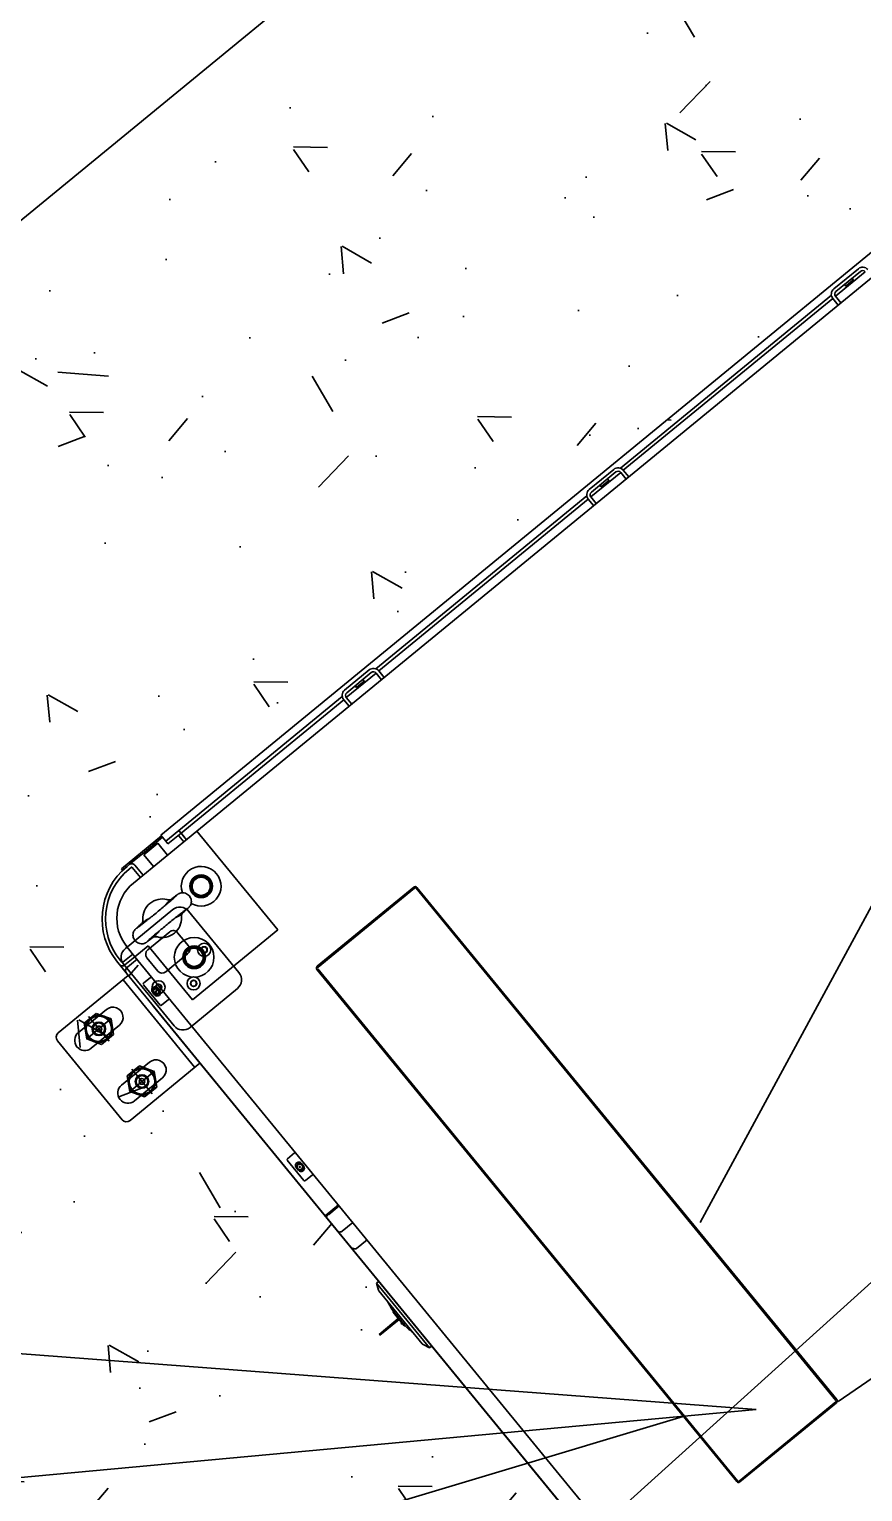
# Model space of a CAD drawing. Header units: metres. Extents: x 214070 to 217049, y 6350584 to 6351315.
# Drawn here: x 214372.164 to 214372.899, y 6351032.813 to 6351034.102 of the extents above; entities that cross this region are included whole.
import ezdxf
from ezdxf.lldxf.tags import DXFTag

# ---------------------------------------------------------------- set-up
doc = ezdxf.new("R2010")
doc.units = ezdxf.units.M
for name, color, linetype in [('230V AC', 5, '230V CABLE'), ('550VAC', 1, '550V CABLE'), ('CAT 6 Cable', 3, 'CAT 6 CABLE')]:
    doc.layers.add(name, color=color, linetype=linetype)
doc.layers.add('GG31-E-PLN-001_DC Cable Route Layout Plan_RevA$0$OTHER', color=7, linetype='Continuous', lineweight=30)
doc.styles.add('ISOCP', font='isocp.shx')
tags = doc.linetypes.add('230V CABLE', pattern='A,1,-0.5,["230V",ISOCP,S=0.3,R=0,X=-0.35,Y=-0.15],-0.7', length=2.2).pattern_tags.tags
tags[6] = DXFTag(74, 10)
tags = doc.linetypes.add('550V CABLE', pattern='A,1,-0.5,["550V",ISOCP,S=0.3,R=0,X=-0.35,Y=-0.15],-0.7', length=2.2).pattern_tags.tags
tags[6] = DXFTag(74, 10)
tags = doc.linetypes.add('CAT 6 CABLE', pattern='A,1,-0.5,["CAT6",ISOCP,S=0.3,R=0,X=-0.35,Y=-0.15],-0.9', length=2.4).pattern_tags.tags
tags[6] = DXFTag(74, 10)

# ---------------------------------------------------------------- blocks, each defined once
blk = doc.blocks.new('GG31-E-PLN-001_DC Cable Route Layout Plan_RevA$0$SCC')
at = {"layer": 'GG31-E-PLN-001_DC Cable Route Layout Plan_RevA$0$OTHER'}
h = blk.add_hatch(dxfattribs=at)
h.set_pattern_fill('AR-CONC', scale=0.04, angle=-50.64965685767609)
h.set_pattern_definition([(359.3503431423239, (-93.68585742210435, 2.138606351598763), (0.1625044853675563, -0.2377736155121508), [0.03000000000000001, -0.3300000000000001]), (304.3503431423239, (-93.68585742210435, 2.138606351598763), (0.1974723732192054, 0.2336917884477435), [0.024, -0.264]), (49.80178760232391, (-93.67231538160321, 2.118791884155217), (0.3599768556166048, -0.004081828330440906), [0.02549607679999997, -0.2804568447999996]), (355.5345431423239, (-93.62399475095023, 2.189331196887824), (0.2194809325307915, -0.3720916966134502), [0.045, -0.4950000000000001]), (45.98597863232392, (-93.60570469170794, 2.15832355719274), (0.538360805782199, -0.0420433463009515), [0.0382441368, -0.4206855039999999]), (300.5345071323239, (-93.62399475095023, 2.189331196887824), (0.5383608054690231, -0.04204334623731437), [0.036, -0.3960000004]), (330.3503431423239, (-93.6140979957526, 2.145718650306267), (0.02685468915996592, -0.286745227804084), [0.03, -0.33]), (275.3503431423239, (-93.6140979957526, 2.145718650306267), (0.2860092564451406, 0.1086549373035012), [0.024, -0.264]), (20.80178788232391, (-93.61186010551317, 2.121823214415531), (0.312863943263877, -0.1780902886389786), [0.025496076, -0.2804568447999999]), (346.8503431423239, (-93.68585742210435, 2.138606351598763), (0.1060525488437223, 0.08066874043735836), [0, -0.2608, 0, -0.268, 0, -0.265]), (316.8503431423239, (-93.68585742210435, 2.138606351598763), (0.1887176179168756, 0.01866144388251249), [0, -0.1528, 0, -0.2548, 0, -0.101]), (276.8503431423238, (-93.74241562454112, 2.207583229861778), (0.128413779248645, -0.1708388708552017), [0, -0.1, 0, -0.312, 0, -0.414]), (266.8503431423239, (-93.7677780471672, 2.238514565416334), (0.1788739489210354, -0.1549982222265625), [0, -0.13, 0, -0.2072, 0, -0.294])])
h.paths.add_polyline_path([(1.884480484089116, 1.092581029941526), (0.04570484407684372, 3.335102857185064), (-1.655518611220876, 1.940169612916919), (0.1832570287913962, -0.3023522143266186)])
h.paths.add_polyline_path([(-0.02390656751489395, 2.631430880070581), (1.180808506974634, 1.162192441533263), (0.2528684403831347, 0.4013197627878649), (-0.9518466341063929, 1.870558201325182)], flags=16)
h = blk.add_hatch(dxfattribs=at)
h.set_pattern_fill('DEFAULT__6', scale=0.3397486992814, angle=34.35034314232391, style=0, pattern_type=0)
h.set_pattern_definition([(34.35034314232391, (-7.607132693622781, 4.424413188362799), (-0.191703776231506, 0.2804974881206324), [])])
edge = h.paths.add_edge_path()
edge.add_line((-0.7474592508210423, 1.809899945226897), (-0.3771678805541345, 1.358302446220484))
edge.add_spline(control_points=[(-0.7474592508210423, 1.809899945226897), (-0.7482020990090597, 1.810805903104361), (-0.7480867629344896, 1.811971785091377), (-0.747180805646221, 1.812714632758643)], knot_values=[0, 0, 0, 0, 1, 1, 1, 1], weights=[1, 0.8047378541, 0.8047378541, 1], degree=3, periodic=0)
edge.add_line((-0.6621196326292731, 1.882461295178731), (-0.7471808056462208, 1.812714632758643))
edge.add_spline(control_points=[(-0.6621196326292731, 1.882461295178731), (-0.661213674657736, 1.883204143481521), (-0.6600477926504595, 1.883088807611747), (-0.6593049444624421, 1.882182849734283)], knot_values=[0, 0, 0, 0, 1, 1, 1, 1], weights=[1, 0.8047378541, 0.8047378541, 1], degree=3, periodic=0)
edge.add_line((-0.2890135741955344, 1.430585350727871), (-0.6593049444624421, 1.882182849734284))
edge.add_spline(control_points=[(-0.2890135741955344, 1.430585350727871), (-0.2882707260444235, 1.429679392895418), (-0.2883860620820862, 1.428513510863389), (-0.2892920200905316, 1.427770662605609)], knot_values=[0, 0, 0, 0, 1, 1, 1, 1], weights=[1, 0.8047378541, 0.8047378541, 1], degree=3, periodic=0)
edge.add_line((-0.3743531931074786, 1.358024000185521), (-0.2892920200905309, 1.427770662605609))
edge.add_spline(control_points=[(-0.3743531931074786, 1.358024000185521), (-0.3752591503588398, 1.357281152473246), (-0.3764250324030236, 1.357396488388032), (-0.3771678805541345, 1.358302446220485)], knot_values=[0, 0, 0, 0, 1, 1, 1, 1], weights=[1, 0.8047378541, 0.8047378541, 1], degree=3, periodic=0)
edge.add_line((-0.7466859673055852, 1.810534005896351), (-0.3763945970386775, 1.358936506889938))
edge.add_spline(control_points=[(-0.3749872536846643, 1.358797283588451), (-0.3754402323195718, 1.358425859743566), (-0.3760231729538948, 1.358483527962458), (-0.3763945970386775, 1.358936506889938)], knot_values=[0, 0, 0, 0, 1, 1, 1, 1], weights=[1, 0.8047378541, 0.8047378541, 1], degree=3, periodic=0)
edge.add_line((-0.3749872536846643, 1.358797283588451), (-0.2899260806677166, 1.428543946008539))
edge.add_spline(control_points=[(-0.2897868577109914, 1.429951290058417), (-0.2894154336262105, 1.429498311130938), (-0.289473101312633, 1.428915370443939), (-0.2899260806677164, 1.428543946008539)], knot_values=[0, 0, 0, 0, 1, 1, 1, 1], weights=[1, 0.8047378541, 0.8047378541, 1], degree=3, periodic=0)
edge.add_line((-0.2897868577109914, 1.429951290058417), (-0.6600782279778992, 1.88154878906483))
edge.add_spline(control_points=[(-0.6614855720520882, 1.881688011775801), (-0.661032592697004, 1.882059436211202), (-0.6604496520257728, 1.882001767947298), (-0.6600782279778992, 1.88154878906483)], knot_values=[0, 0, 0, 0, 1, 1, 1, 1], weights=[1, 0.8047378541, 0.8047378541, 1], degree=3, periodic=0)
edge.add_line((-0.6614855720520882, 1.881688011775801), (-0.746546745069036, 1.811941349355714))
edge.add_spline(control_points=[(-0.7466859673055852, 1.810534005896351), (-0.7470573913534606, 1.810986984778819), (-0.7469997237039436, 1.811569925510828), (-0.7465467450690353, 1.811941349355713)], knot_values=[0, 0, 0, 0, 1, 1, 1, 1], weights=[1, 0.8047378541, 0.8047378541, 1], degree=3, periodic=0)
at = {"layer": 'GG31-E-PLN-001_DC Cable Route Layout Plan_RevA$0$OTHER', "color": 7}
for p, q in [((-0.1128044132770585, 2.561771269116792), (-0.8853145191879976, 1.928344763672984)), ((-0.1225870054067171, 2.53111917408865), (-0.8533398072443754, 1.931931940071205)), ((-0.2916031258527205, 2.409990932774381), (-0.269951191020799, 2.427744628566501)), ((-0.2901186130097946, 2.403449050438464), (-0.2638269778053051, 2.425007109656789)), ((-0.2897009441580716, 2.407671082610602), (-0.2680490093261492, 2.425424778402722)), ((-0.2822155608519195, 2.413808788969708), (-0.2810742518351308, 2.412416878871441)), ((-0.2743930836155117, 2.41789516194535), (-0.2810742518351308, 2.412416878871441)), ((-0.2807927817460181, 2.412389046875874), (-0.2810742505385173, 2.412416891978353)), ((-0.2744209279298575, 2.417613693385084), (-0.280792783319435, 2.412389034106544)), ((-0.2755343926323013, 2.419287072043617), (-0.2743930836155117, 2.41789516194535)), ((-0.274420940759966, 2.417613694344115), (-0.2743930967224228, 2.417895163241964)), ((-0.4797769766261508, 2.251816555797771), (-0.293719042382004, 2.404376407373293)), ((-0.293719042382004, 2.404376407373293), (-0.4797769766261508, 2.251816555797771)), ((-0.293719042382004, 2.404376407373293), (-0.4797769766261508, 2.251816555797771)), ((-0.4772531927828672, 2.25000639382289), (-0.2924384628359897, 2.40154686902062)), ((-0.2876830085901405, 2.395747243599922), (-0.2924384628359897, 2.40154686902062)), ((-0.2853631587639454, 2.397649425017766), (-0.2901186130097946, 2.403449050438464)), ((-0.5073491913766546, 2.233088034932121), (-0.4856972565447331, 2.250841730724241)), ((-0.5058646785337277, 2.226546152596205), (-0.4795730433292391, 2.24810421181453)), ((-0.5054470096820047, 2.230768184768342), (-0.4837950748500832, 2.248521880560462)), ((-0.4795730433292391, 2.24810421181453), (-0.4748175890833899, 2.242304586393832)), ((-0.4772531927828672, 2.25000639382289), (-0.4724977385370179, 2.244206768402192)), ((-0.4979616263758535, 2.236905891127448), (-0.4968203173590648, 2.235513981029181)), ((-0.4901391491394458, 2.24099226410309), (-0.4968203173590648, 2.235513981029181)), ((-0.4965388472699521, 2.235486149033614), (-0.4968203160624514, 2.235513994136093)), ((-0.4901669934537916, 2.240710795542824), (-0.4965388488433691, 2.235486136264284)), ((-0.4912804581562344, 2.242384174201357), (-0.4901391491394458, 2.24099226410309)), ((-0.4901670062839001, 2.240710796501856), (-0.4901391622463569, 2.240992265399703)), ((-0.6955379519595359, 2.074901432525157), (-0.5094501980964861, 2.227485734961388)), ((-0.5094501980964861, 2.227485734961388), (-0.6955379519595359, 2.074901432525157)), ((-0.5094501980964861, 2.227485734961388), (-0.6955379519595359, 2.074901432525157)), ((-0.6929992583068012, 2.07310349598063), (-0.5081845283599238, 2.224643971178359)), ((-0.5034290741140746, 2.218844345757661), (-0.5081845283599238, 2.224643971178359)), ((-0.5011092242878785, 2.220746527175507), (-0.5058646785337277, 2.226546152596205)), ((-0.7230952569005877, 2.056185137089861), (-0.7014433220686671, 2.073938832881981)), ((-0.721610743337485, 2.04964325534446), (-0.6953191081329964, 2.071201314562785)), ((-0.7211930752059388, 2.053865286926083), (-0.6995411403740173, 2.071618982718203)), ((-0.7058852146633798, 2.064089366260831), (-0.712566382882998, 2.058611083186921)), ((-0.7059130589777256, 2.063807897700564), (-0.7122849143673031, 2.058583238422025)), ((-0.7070265236801685, 2.065481276359098), (-0.7058852146633798, 2.064089366260831)), ((-0.7059130718078341, 2.063807898659595), (-0.705885227770291, 2.064089367557444)), ((-0.6953191081329964, 2.071201314562785), (-0.6905636538871471, 2.065401689142087)), ((-0.6929992583068012, 2.07310349598063), (-0.688243804060952, 2.067303870559932)), ((-0.7252111734298721, 2.050570611688774), (-0.880876095221514, 1.922931779942498)), ((-0.7252111734298721, 2.050570611688774), (-0.880876095221514, 1.922931779942498)), ((-0.8692768439300078, 1.93244268880327), (-0.7252111734298721, 2.050570611688774)), ((-0.7137076918997876, 2.060002993285188), (-0.712566382882998, 2.058611083186921)), ((-0.7122849127938862, 2.058583251191354), (-0.7125663815863845, 2.058611096293833)), ((-0.8673746622353589, 1.930122838639492), (-0.7239305938838569, 2.0477410733361)), ((-0.7191751396380077, 2.041941447915402), (-0.7239305938838569, 2.0477410733361)), ((-0.7168552890916358, 2.043843629923762), (-0.721610743337485, 2.04964325534446)), ((-0.8846804586292665, 1.92757148029256), (-0.9198648528211608, 1.898721724556551)), ((-0.8533398072443754, 1.931931940071205), (-0.9094028534729102, 1.885962548622014)), ((-0.8837293677727152, 1.926411555199419), (-0.8995816769588831, 1.913413313837684)), ((-0.880876095221514, 1.922931779942498), (-0.8853145191879976, 1.928344763672984)), ((-0.878973913526865, 1.920611929778721), (-0.880876095221514, 1.922931779942498)), ((-0.8793295281906, 1.924199901281406), (-0.8692768439300078, 1.93244268880327)), ((-0.8673746622353589, 1.930122838639492), (-0.878973913526865, 1.920611929778721)), ((-0.8693774825023644, 1.927834014940919), (-0.8649390585358816, 1.922421031210433)), ((-0.8692768439300078, 1.93244268880327), (-0.8673746622353589, 1.930122838639492)), ((-0.8692768439300078, 1.93244268880327), (-0.8626192079895096, 1.924323213218794)), ((-0.8670576319559933, 1.929736196949279), (-0.8626192079895096, 1.924323213218794)), ((-0.8533398072443754, 1.931931940071205), (-0.7820079936304474, 1.844937558850757)), ((-0.8533398072443754, 1.931931940071205), (-0.7820079936304474, 1.844937558850757)), ((-0.8995816769588831, 1.913413313837684), (-0.913114136318856, 1.902317253893795)), ((-0.8878046183262827, 1.92113023693586), (-0.9001771531332459, 1.910985267405636)), ((-0.9001771531332459, 1.910985267405636), (-0.8916173354980987, 1.900545941657382)), ((-0.8986305861023318, 1.912253388744543), (-0.8995816769588831, 1.913413313837684)), ((-0.8927999341012143, 1.920913844444329), (-0.891848843244663, 1.919753919351188)), ((-0.8792448006911355, 1.910690911187606), (-0.8878046183262827, 1.92113023693586)), ((-0.9189137619646095, 1.89756179946341), (-0.9198648528211608, 1.898721724556551)), ((-0.9150473451074994, 1.900732102220162), (-0.9189137619646095, 1.89756179946341)), ((-0.913114136318856, 1.902317253893795), (-0.9150473451074994, 1.900732102220162)), ((-0.9112119546242061, 1.899997403730016), (-0.9131451634128496, 1.898412252056383)), ((-0.903216586069429, 1.891035033387126), (-0.910508282587112, 1.899927792374531)), ((-0.900896736243233, 1.892937214804971), (-0.9081884327609169, 1.901829973792377)), ((-0.8772255269111975, 1.869817653981357), (-0.8779681513487327, 1.869188695358284)), ((-0.8766412748006571, 1.871267047936006), (-0.8775948191828258, 1.870513147206788)), ((-0.8765257885515227, 1.870412212186194), (-0.8772255269111975, 1.869817653981357)), ((-0.875824648067737, 1.871909831701974), (-0.8766412748006571, 1.871267047936006)), ((-0.8758693999394511, 1.870971861742651), (-0.8765257885515227, 1.870412212186194)), ((-0.8752565216961932, 1.871496349080327), (-0.8758693999394511, 1.870971861742651)), ((-0.8750683414906302, 1.872502373255995), (-0.875824648067737, 1.871909831701974)), ((-0.8746868047043286, 1.871985843298112), (-0.8752565216961932, 1.871496349080327)), ((-0.874371178949537, 1.873045798391696), (-0.8750683414906302, 1.872502373255995)), ((-0.8741597693459289, 1.872440623134519), (-0.8746868047043286, 1.871985843298112)), ((-0.8737318145165247, 1.873541354825517), (-0.874371178949537, 1.873045798391696)), ((-0.8736749797687082, 1.872860928167637), (-0.8741597693459289, 1.872440623134519)), ((-0.8731489728239366, 1.873990227976236), (-0.8737318145165247, 1.873541354825517)), ((-0.8732321647867733, 1.873246849218494), (-0.8736749797687082, 1.872860928167637)), ((-0.8728309838398447, 1.873598526163831), (-0.8732321647867733, 1.873246849218494)), ((-0.8726209476813738, 1.874393929759869), (-0.8731489728239366, 1.873990227976236)), ((-0.8724710090082723, 1.87391615978502), (-0.8728309838398447, 1.873598526163831)), ((-0.8721454518779126, 1.874754406239354), (-0.8726209476813738, 1.874393929759869)), ((-0.8721517588268455, 1.874199976627701), (-0.8724710090082723, 1.87391615978502)), ((-0.8718726723050336, 1.874450244319887), (-0.8721517588268455, 1.874199976627701)), ((-0.8717194141205704, 1.875074174807663), (-0.8721454518779126, 1.874754406239354)), ((-0.8716327376972286, 1.874667595837264), (-0.8718726723050336, 1.874450244319887)), ((-0.8713387678512481, 1.875356457341423), (-0.8717194141205704, 1.875074174807663)), ((-0.8714308029327329, 1.874852728030406), (-0.8716327376972286, 1.874667595837264)), ((-0.8712664340057072, 1.87500560071532), (-0.8714308029327329, 1.874852728030406)), ((-0.8709984330645995, 1.875605174183509), (-0.8713387678512481, 1.875356457341423)), ((-0.871140192279988, 1.875125097739718), (-0.8712664340057072, 1.87500560071532)), ((-0.8710542156641585, 1.87520829338476), (-0.871140192279988, 1.875125097739718)), ((-0.8710134086173866, 1.875248870545536), (-0.8710542156641585, 1.87520829338476)), ((-0.8710113627202523, 1.875250955213139), (-0.8710134086173866, 1.875248870545536)), ((-0.8706918817771259, 1.875825151549743), (-0.8709984330645995, 1.875605174183509)), ((-0.8704107187953314, 1.876022233025732), (-0.8706918817771259, 1.875825151549743)), ((-0.8701433970904437, 1.87620382210152), (-0.8704107187953314, 1.876022233025732)), ((-0.8698756643827474, 1.876377899238301), (-0.8701433970904437, 1.87620382210152)), ((-0.8695846325365588, 1.876555514135738), (-0.8698756643827474, 1.876377899238301)), ((-0.8692288796464247, 1.876752868075613), (-0.8695846325365588, 1.876555514135738)), ((-0.8687527745748573, 1.876980328145269), (-0.8692288796464247, 1.876752868075613)), ((-0.8681145497065934, 1.877220895759831), (-0.8687527745748573, 1.876980328145269)), ((-0.8673384233458981, 1.877421726526586), (-0.8681145497065934, 1.877220895759831)), ((-0.8664580638213506, 1.87753794649992), (-0.8673384233458981, 1.877421726526586)), ((-0.8654952437909573, 1.877537730674361), (-0.8664580638213506, 1.87753794649992)), ((-0.8644863302119665, 1.877397910910634), (-0.8654952437909573, 1.877537730674361)), ((-0.8634802012836902, 1.877111629124339), (-0.8644863302119665, 1.877397910910634)), ((-0.8625011377918463, 1.876678470372255), (-0.8634802012836902, 1.877111629124339)), ((-0.8615701062148657, 1.876100070346926), (-0.8625011377918463, 1.876678470372255)), ((-0.8607128111027427, 1.875384229467232), (-0.8615701062148657, 1.876100070346926)), ((-0.8600686454869937, 1.874687090890448), (-0.8607128111027427, 1.875384229467232)), ((-0.8595198371085049, 1.873932255127239), (-0.8600686454869937, 1.874687090890448)), ((-0.8589836532529338, 1.872951889309236), (-0.8595198371085049, 1.873932255127239)), ((-0.8585967313004579, 1.87192585362183), (-0.8589836532529338, 1.872951889309236)), ((-0.8583617085971698, 1.870880902386457), (-0.8585967313004579, 1.87192585362183)), ((-0.858276099247095, 1.869838013246999), (-0.8583617085971698, 1.870880902386457)), ((-0.8583347173951585, 1.868821045979862), (-0.858276099247095, 1.869838013246999)), ((-0.6621196326292731, 1.882461295178731), (-0.747180805646221, 1.812714632758643)), ((-0.6614855720520882, 1.881688011775801), (-0.7465467450690353, 1.811941349355713)), ((-0.2897868577109914, 1.429951290058417), (-0.6600782279778992, 1.88154878906483)), ((-0.2890135741955344, 1.430585350727871), (-0.6593049444624421, 1.882182849734283)), ((-0.916518333786482, 1.828400670957355), (-0.874761031153553, 1.862639941202688)), ((-0.8926949470292955, 1.857006713421439), (-0.8937178366104641, 1.856178510508724)), ((-0.891643013869559, 1.85786078071863), (-0.8926949470292955, 1.857006713421439)), ((-0.8905651957946974, 1.858738323594352), (-0.891643013869559, 1.85786078071863)), ((-0.8894649870299878, 1.859636688295306), (-0.8905651957946974, 1.858738323594352)), ((-0.888478846121675, 1.860444186197855), (-0.8894649870299878, 1.859636688295306)), ((-0.8875046885232276, 1.861244028335829), (-0.888478846121675, 1.860444186197855)), ((-0.8864070924369853, 1.862147751778724), (-0.8875046885232276, 1.861244028335829)), ((-0.8853342930858448, 1.863033611246302), (-0.8864070924369853, 1.862147751778724)), ((-0.8842895915695239, 1.863898688078015), (-0.8853342930858448, 1.863033611246302)), ((-0.8832759648681039, 1.864740339577626), (-0.8842895915695239, 1.863898688078015)), ((-0.882296071455813, 1.865556194109044), (-0.8832759648681039, 1.864740339577626)), ((-0.8813522208137243, 1.866344175605383), (-0.882296071455813, 1.865556194109044)), ((-0.8804461738671154, 1.867102667051566), (-0.8813522208137243, 1.866344175605383)), ((-0.8795793752517858, 1.867830319320408), (-0.8804461738671154, 1.867102667051566)), ((-0.8787530361527827, 1.8685259832859), (-0.8795793752517858, 1.867830319320408)), ((-0.8779681513487327, 1.869188695358284), (-0.8787530361527827, 1.8685259832859)), ((-0.8715061341370882, 1.856184643220877), (-0.8706233579911862, 1.856891599408778)), ((-0.8706233579911862, 1.856891599408778), (-0.8697797808603314, 1.857565228310588)), ((-0.8697797808603314, 1.857565228310588), (-0.8689765387275994, 1.858204745889854)), ((-0.8689765387275994, 1.858204745889854), (-0.8682145702502, 1.858809522570055)), ((-0.8682145702502, 1.858809522570055), (-0.8674946322707004, 1.859379071306416)), ((-0.8675956659442745, 1.858318446067908), (-0.8666652074618844, 1.859109489472331)), ((-0.8674946322707004, 1.859379071306416), (-0.8668173115797417, 1.859913038430232)), ((-0.8668173115797417, 1.859913038430232), (-0.8661828946194978, 1.860411310599593)), ((-0.8666652074618844, 1.859109489472331), (-0.8658748372405096, 1.859784394860847)), ((-0.8661828946194978, 1.860411310599593), (-0.8655911519474904, 1.860874192584007)), ((-0.8658748372405096, 1.859784394860847), (-0.8651456051833524, 1.860409951372278)), ((-0.8655911519474904, 1.860874192584007), (-0.8650417188951547, 1.861302097435877)), ((-0.8651456051833524, 1.860409951372278), (-0.864476173995004, 1.860987094110061)), ((-0.8650417188951547, 1.861302097435877), (-0.864534279284662, 1.86169540187214)), ((-0.864534279284662, 1.86169540187214), (-0.8640687133938139, 1.862054335901409)), ((-0.864476173995004, 1.860987094110061), (-0.8638650534569559, 1.861516900692979)), ((-0.8640687133938139, 1.862054335901409), (-0.8636448385099973, 1.86237918931138)), ((-0.8638650534569559, 1.861516900692979), (-0.8633108311467304, 1.862000389391399)), ((-0.8636448385099973, 1.86237918931138), (-0.863262387822652, 1.862670331460148)), ((-0.8633108311467304, 1.862000389391399), (-0.8628116843909721, 1.862438941812407)), ((-0.863262387822652, 1.862670331460148), (-0.8629210514339789, 1.862928184912999)), ((-0.8629210514339789, 1.862928184912999), (-0.8626204530530126, 1.863153249896732)), ((-0.8628116843909721, 1.862438941812407), (-0.8623652503146557, 1.862834424960419)), ((-0.8626204530530126, 1.863153249896732), (-0.862359733685655, 1.863346423526314)), ((-0.8623652503146557, 1.862834424960419), (-0.8619684452516552, 1.863189369046085)), ((-0.862359733685655, 1.863346423526314), (-0.8621379265172537, 1.863508738747368)), ((-0.8621379265172537, 1.863508738747368), (-0.8619549371322011, 1.863640659129289)), ((-0.8619684452516552, 1.863189369046085), (-0.8616172984631607, 1.863507143649962)), ((-0.8619549371322011, 1.863640659129289), (-0.8618119316340298, 1.863741870672435)), ((-0.8618119316340298, 1.863741870672435), (-0.8617121639146603, 1.863810857152684)), ((-0.8617121639146603, 1.863810857152684), (-0.861688270518461, 1.863827039396999)), ((-0.8616172984631607, 1.863507143649962), (-0.8613069470522463, 1.863791983834549)), ((-0.8613069470522463, 1.863791983834549), (-0.8610313586464091, 1.864049367251976)), ((-0.8610313586464091, 1.864049367251976), (-0.8607831252386369, 1.864286417812989)), ((-0.8607831252386369, 1.864286417812989), (-0.8605526836932587, 1.864513061328443)), ((-0.8606875910580243, 1.861247713412443), (-0.8163033514854572, 1.807117876220111)), ((-0.8605526836932587, 1.864513061328443), (-0.8603293514839807, 1.864741803688054)), ((-0.8603293514839807, 1.864741803688054), (-0.8600976556892688, 1.86499316101023)), ((-0.8600976556892688, 1.86499316101023), (-0.8598334700526991, 1.865304922883211)), ((-0.8598334700526991, 1.865304922883211), (-0.8595160337760115, 1.865729677816774)), ((-0.8595160337760115, 1.865729677816774), (-0.8591548416977721, 1.866310711470884)), ((-0.8591548416977721, 1.866310711470884), (-0.8588064837310982, 1.867034363771971)), ((-0.8588064837310982, 1.867034363771971), (-0.8585213731194816, 1.867876191239874)), ((-0.8585213731194816, 1.867876191239874), (-0.8583347173951585, 1.868821045979862)), ((-0.9085578986682199, 1.84434274894119), (-0.9089189380034437, 1.843764435805956)), ((-0.9082417054432792, 1.844764561990572), (-0.9085578986682199, 1.84434274894119)), ((-0.9079786691399905, 1.845074360486942), (-0.9082417054432792, 1.844764561990572)), ((-0.9077476207033346, 1.845324705064275), (-0.9079786691399905, 1.845074360486942)), ((-0.9075245071523907, 1.845553039904133), (-0.9077476207033346, 1.845324705064275)), ((-0.9072940052608516, 1.845779618635953), (-0.9075245071523907, 1.845553039904133)), ((-0.9070455407891833, 1.846016797199133), (-0.9072940052608516, 1.845779618635953)), ((-0.9067696187693501, 1.846274417094168), (-0.9070455407891833, 1.846016797199133)), ((-0.9064588662654227, 1.846559561280671), (-0.9067696187693501, 1.846274417094168)), ((-0.9061072724567705, 1.846877683754884), (-0.9064588662654227, 1.846559561280671)), ((-0.9063701833602931, 1.84625055768034), (-0.9063937237171622, 1.846234624943582)), ((-0.9062712621928091, 1.846318924167157), (-0.9063701833602931, 1.84625055768034)), ((-0.9061289739581406, 1.846419588645372), (-0.9062712621928091, 1.846318924167157)), ((-0.9059466239342138, 1.846551007961678), (-0.9061289739581406, 1.846419588645372)), ((-0.9057099938183866, 1.847233000608928), (-0.9061072724567705, 1.846877683754884)), ((-0.9057254099283387, 1.84671284949743), (-0.9059466239342138, 1.846551007961678)), ((-0.9054652560450416, 1.846905565625764), (-0.9057254099283387, 1.84671284949743)), ((-0.9052630675707922, 1.847628873504474), (-0.9057099938183866, 1.847233000608928)), ((-0.905165203076927, 1.847130185350505), (-0.9054652560450416, 1.846905565625764)), ((-0.9047634202599903, 1.84806782307427), (-0.9052630675707922, 1.847628873504474)), ((-0.9048243909955236, 1.847387607462772), (-0.905165203076927, 1.847130185350505)), ((-0.9044424475167245, 1.847678329731909), (-0.9048243909955236, 1.847387607462772)), ((-0.904208694495563, 1.848551711261035), (-0.9047634202599903, 1.84806782307427)), ((-0.9040190630010825, 1.848002775038278), (-0.9044424475167245, 1.847678329731909)), ((-0.9035970709466845, 1.849081916404199), (-0.904208694495563, 1.848551711261035)), ((-0.9035539737217322, 1.848361310625479), (-0.9040190630010825, 1.848002775038278)), ((-0.9029271421213911, 1.849659452505492), (-0.9035970709466845, 1.849081916404199)), ((-0.9030469955995208, 1.848754227552257), (-0.9035539737217322, 1.848361310625479)), ((-0.9024980104264184, 1.849181754736217), (-0.9030469955995208, 1.848754227552257)), ((-0.9021974205527039, 1.850285394664102), (-0.9029271421213911, 1.849659452505492)), ((-0.9019067006211499, 1.849644270120338), (-0.9024980104264184, 1.849181754736217)), ((-0.9014065738941799, 1.85096067373733), (-0.9021974205527039, 1.850285394664102)), ((-0.9012727015336051, 1.850142186779528), (-0.9019067006211499, 1.849644270120338)), ((-0.9004851957862998, 1.851743980112031), (-0.9014065738941799, 1.85096067373733)), ((-0.9005957801388771, 1.850675812458376), (-0.9012727015336051, 1.850142186779528)), ((-0.8998762163790985, 1.851245039107098), (-0.9005957801388771, 1.850675812458376)), ((-0.8991145963800982, 1.851849513715024), (-0.8998762163790985, 1.851245039107098)), ((-0.8983116762089036, 1.852488749760376), (-0.8991145963800982, 1.851849513715024)), ((-0.8974683930823728, 1.853162118847663), (-0.8983116762089036, 1.852488749760376)), ((-0.8965858830204878, 1.85386883698544), (-0.8974683930823728, 1.853162118847663)), ((-0.8956655012511963, 1.854607948344459), (-0.8965858830204878, 1.85386883698544)), ((-0.8947088456620218, 1.855378306856308), (-0.8956655012511963, 1.854607948344459)), ((-0.8937178366104641, 1.856178510508724), (-0.8947088456620218, 1.855378306856308)), ((-0.886734115098168, 1.843713674089402), (-0.8857910967394718, 1.844500974126153)), ((-0.8857910967394718, 1.844500974126153), (-0.8848120774905466, 1.845316116019611)), ((-0.8848120774905466, 1.845316116019611), (-0.8837993591688766, 1.846157030513631)), ((-0.8837993591688766, 1.846157030513631), (-0.8827555983096049, 1.847021348013731)), ((-0.8827555983096049, 1.847021348013731), (-0.8816837613854256, 1.847906435041488)), ((-0.8816837613854256, 1.847906435041488), (-0.880587145451802, 1.848809376817027)), ((-0.880587145451802, 1.848809376817027), (-0.8796020156088984, 1.849618239982083)), ((-0.8796020156088984, 1.849618239982083), (-0.8786278785715558, 1.850415921587603)), ((-0.8786278785715558, 1.850415921587603), (-0.8775276731581076, 1.851314312408006)), ((-0.8775276731581076, 1.851314312408006), (-0.8764498138394234, 1.852191916614388)), ((-0.8764498138394234, 1.852191916614388), (-0.8753977977399412, 1.853046078113897)), ((-0.8753977977399412, 1.853046078113897), (-0.8743747828213815, 1.853874408713608)), ((-0.8743747828213815, 1.853874408713608), (-0.873383608195315, 1.854674771766153)), ((-0.873383608195315, 1.854674771766153), (-0.8724267503953964, 1.855445318438691)), ((-0.8724267503953964, 1.855445318438691), (-0.8715061341370882, 1.856184643220877)), ((-0.7820079936304474, 1.844937558850757), (-0.8574031241445326, 1.783116653617806)), ((-0.7820079936304474, 1.844937558850757), (-0.8574031241445326, 1.783116653617806)), ((-0.9097439989601908, 1.841257933363083), (-0.9098049381137603, 1.840240882588175)), ((-0.9098049381137603, 1.840240882588175), (-0.9097216077693497, 1.839197745619705)), ((-0.9095551495687024, 1.842202276340877), (-0.9097439989601908, 1.841257933363083)), ((-0.9097216077693497, 1.839197745619705), (-0.9094888263327414, 1.838152337490536)), ((-0.909268287376344, 1.843042812200602), (-0.9095551495687024, 1.842202276340877)), ((-0.9094888263327414, 1.838152337490536), (-0.9091040707618783, 1.837125531789265)), ((-0.9089189380034437, 1.843764435805956), (-0.909268287376344, 1.843042812200602)), ((-0.9091040707618783, 1.837125531789265), (-0.9085699361980053, 1.836144091587154)), ((-0.9085699361980053, 1.836144091587154), (-0.9080122155234038, 1.835375335880003)), ((-0.9080122155234038, 1.835375335880003), (-0.9073791292769435, 1.834688868703931)), ((-0.9073791292769435, 1.834688868703931), (-0.9065223560554205, 1.833970751632635)), ((-0.9065223560554205, 1.833970751632635), (-0.9055915357550708, 1.833390207749487)), ((-0.9055915357550708, 1.833390207749487), (-0.9046124165064855, 1.83295505537136)), ((-0.9046124165064855, 1.83295505537136), (-0.903606054281739, 1.832666946799027)), ((-0.903606054281739, 1.832666946799027), (-0.90259694914534, 1.832525471596575)), ((-0.90259694914534, 1.832525471596575), (-0.901633612887256, 1.832523755181584)), ((-0.901633612887256, 1.832523755181584), (-0.9007521467760498, 1.832638788630605)), ((-0.9007521467760498, 1.832638788630605), (-0.8999743020197544, 1.832838964602929)), ((-0.8999743020197544, 1.832838964602929), (-0.8993341378000039, 1.833079477494203)), ((-0.8993341378000039, 1.833079477494203), (-0.8988559347782035, 1.833307495801441)), ((-0.8988559347782035, 1.833307495801441), (-0.8984988775572775, 1.833505359430715)), ((-0.8984988775572775, 1.833505359430715), (-0.8982072673197941, 1.833683217797009)), ((-0.8982072673197941, 1.833683217797009), (-0.8979393107087041, 1.83385737438463)), ((-0.8979393107087041, 1.83385737438463), (-0.8976718804432169, 1.834038992633299)), ((-0.8976718804432169, 1.834038992633299), (-0.8973906875767916, 1.834236062632775)), ((-0.8973906875767916, 1.834236062632775), (-0.8970841573113848, 1.83445599953994)), ((-0.8970841573113848, 1.83445599953994), (-0.8967438601273656, 1.834704668236537)), ((-0.897069516572814, 1.834811452727334), (-0.8970673491795527, 1.834813660953699)), ((-0.8970673491795527, 1.834813660953699), (-0.8970263124038196, 1.834854460280525)), ((-0.8970263124038196, 1.834854460280525), (-0.8969402125057542, 1.834937765555458)), ((-0.8969402125057542, 1.834937765555458), (-0.8968138892335462, 1.835057330573722)), ((-0.8968138892335462, 1.835057330573722), (-0.8966494472919138, 1.835210262563059)), ((-0.8774138223320067, 1.843006737518905), (-0.8967459073377331, 1.827155223144629)), ((-0.8967438601273656, 1.834704668236537), (-0.8963632438519591, 1.834986910971295)), ((-0.8966494472919138, 1.835210262563059), (-0.8964474408239882, 1.835395452722059)), ((-0.8964474408239882, 1.835395452722059), (-0.8962074406990812, 1.835612856530568)), ((-0.8963632438519591, 1.834986910971295), (-0.895937200079719, 1.83530666926635)), ((-0.8962074406990812, 1.835612856530568), (-0.8959283101736739, 1.835863157217682)), ((-0.895937200079719, 1.83530666926635), (-0.8954616386717502, 1.835667183242143)), ((-0.8959283101736739, 1.835863157217682), (-0.8956090684517717, 1.836146960876211)), ((-0.8956090684517717, 1.836146960876211), (-0.8952491682815529, 1.836464523981898)), ((-0.8954616386717502, 1.835667183242143), (-0.8949334723251114, 1.836070983080426)), ((-0.8952491682815529, 1.836464523981898), (-0.8948481300625915, 1.836816072416982)), ((-0.8949334723251114, 1.836070983080426), (-0.8943504067378365, 1.83652002088432)), ((-0.8948481300625915, 1.836816072416982), (-0.8944055233082446, 1.837201809707487)), ((-0.8944055233082446, 1.837201809707487), (-0.8939210042817836, 1.837621879200356)), ((-0.8943504067378365, 1.83652002088432), (-0.89371072875766, 1.83701581476756)), ((-0.8939210042817836, 1.837621879200356), (-0.8933942935058168, 1.8380763792304)), ((-0.89371072875766, 1.83701581476756), (-0.893013166155983, 1.837559548101945)), ((-0.8933942935058168, 1.8380763792304), (-0.8928249517301685, 1.838565552575846)), ((-0.893013166155983, 1.837559548101945), (-0.8922563726537653, 1.838152469644536)), ((-0.8928249517301685, 1.838565552575846), (-0.8922125001309, 1.83908967747471)), ((-0.8922563726537653, 1.838152469644536), (-0.8914391700629496, 1.838795707073034)), ((-0.8922125001309, 1.83908967747471), (-0.891556589719765, 1.839648923183423)), ((-0.891556589719765, 1.839648923183423), (-0.8908573819119674, 1.840243035631092)), ((-0.8914391700629496, 1.838795707073034), (-0.8904860425477485, 1.83954927897315)), ((-0.8908573819119674, 1.840243035631092), (-0.8901153397493378, 1.840871507290612)), ((-0.8901153397493378, 1.840871507290612), (-0.8893310905312077, 1.841533690192076)), ((-0.8893310905312077, 1.841533690192076), (-0.888505437559151, 1.842228785276371)), ((-0.888505437559151, 1.842228785276371), (-0.887639376498055, 1.842955828565774)), ((-0.887639376498055, 1.842955828565774), (-0.886734115098168, 1.843713674089402)), ((-0.8608661941710851, 1.830711372509634), (-0.8703771026443308, 1.842310623328525)), ((-0.9210808636367345, 1.818193647236411), (-0.9194957122214511, 1.816260438762844)), ((-0.9187920409045329, 1.816190826816844), (-0.9098992819171272, 1.823482523334528)), ((-0.916889859209884, 1.813870976653067), (-0.9079971002224783, 1.82116267317075)), ((-0.9161476020682446, 1.810600036075622), (-0.9060949185278284, 1.818842823006972)), ((-0.9149717664423429, 1.829668790445438), (-0.9079971002224783, 1.82116267317075)), ((-0.9079971002224783, 1.82116267317075), (-0.8963978489309721, 1.830673582031522)), ((-0.8963978489309721, 1.830673582031522), (-0.9079971002224783, 1.82116267317075)), ((-0.9079971002224783, 1.82116267317075), (0.2130219796286754, 0.4539976419296909)), ((-0.8974420213642764, 1.820118503440746), (-0.8879311128910317, 1.808519252621855)), ((-0.8574031241445326, 1.783116653617806), (-0.8963978489309721, 1.830673582031522)), ((-0.8574031241445326, 1.783116653617806), (-0.8963978489309721, 1.830673582031522)), ((-0.8808943932033548, 1.807823138431475), (-0.8615623081976294, 1.82367465280575)), ((-0.9234007141831064, 1.81629146522805), (-0.9218155627678231, 1.814358256754484)), ((-0.9218155627678231, 1.814358256754484), (-0.915791987386056, 1.807012064550432)), ((-0.8735263222670016, 1.760197394357256), (-0.9179105618395687, 1.814327231549587)), ((-0.915791987386056, 1.807012064550432), (-0.7174848792808568, 1.565161993912948)), ((-0.7474592508210423, 1.809899945226897), (-0.3771678805541345, 1.358302446220485)), ((-0.7466859673055852, 1.810534005896351), (-0.3763945970386775, 1.358936506889938)), ((-0.9757524768455186, 1.753967369097594), (-0.9138898056914071, 1.804692214386654)), ((-0.855123449526463, 1.723559512107832), (-0.9185295060639742, 1.800887850960449)), ((-0.8859290873441372, 1.77847774837221), (-0.9005124803610522, 1.796263266324516)), ((-0.8941869900008443, 1.802743095139506), (-0.9003732574043264, 1.797670610374393)), ((-0.8887588908118955, 1.792968856525911), (-0.8868631425742919, 1.790656852435104)), ((-0.8879856072964376, 1.793602917195364), (-0.8860834256017887, 1.791283067031586)), ((-0.8176955802587207, 1.793044436221829), (-0.8594528828916488, 1.758805165976496)), ((-0.8907231259743558, 1.787478703605381), (-0.8926253076690047, 1.789798553769159)), ((-0.878335475866467, 1.783411010426351), (-0.884521743269949, 1.778338525661239)), ((-0.9579518428496057, 1.754338100014222), (-0.9332067746760311, 1.774628037893641)), ((-0.952838955236162, 1.762410018407622), (-0.9421240263989494, 1.771195819237284)), ((-0.9488792904963583, 1.768507638839424), (-0.9308662368798375, 1.746539398108277)), ((-0.9421240263989494, 1.771195819237284), (-0.9291578348416589, 1.76630931929226)), ((-0.8917258441633402, 1.777188496735359), (-0.4400483136813378, 1.226334603013672)), ((-0.9505876925160841, 1.748737717632936), (-0.952838955236162, 1.762410018407622)), ((-0.9288886437521553, 1.766530044911013), (-0.9508568843257637, 1.748516991423667)), ((-0.9217936845081374, 1.760708936910972), (-0.9465387526817111, 1.740418999031554)), ((-0.9291578348416589, 1.76630931929226), (-0.9269065728417569, 1.752637017927059)), ((-0.9193831399772296, 1.677335144412851), (-0.9764485908905165, 1.746930649416215)), ((-0.9376215016789695, 1.743851217097397), (-0.9505876925160841, 1.748737717632936)), ((-0.9269065728417569, 1.752637017927059), (-0.9376215016789695, 1.743851217097397)), ((-0.9199082089197175, 1.707941096693649), (-0.8951631407461429, 1.728231034573068)), ((-0.9147953213062738, 1.716013015087049), (-0.9040803924690612, 1.724798815916711)), ((-0.9125440585861959, 1.702340714312363), (-0.9147953213062738, 1.716013015087049)), ((-0.8908450098222671, 1.72013304159044), (-0.9128132503958755, 1.702119988103094)), ((-0.8507157337764273, 1.72717365768751), (-0.9123464203080074, 1.676639030244976)), ((-0.9108356565480173, 1.722110635496345), (-0.8928226029314947, 1.700142394765199)), ((-0.9040803924690612, 1.724798815916711), (-0.8911142009117698, 1.719912315971687)), ((-0.8911142009117698, 1.719912315971687), (-0.8888629389118679, 1.706240014606486)), ((-0.8995778677490813, 1.697454213776824), (-0.9125440585861959, 1.702340714312363)), ((-0.8837500505782483, 1.7143119335904), (-0.9084951187518229, 1.694021995710982)), ((-0.8888629389118679, 1.706240014606486), (-0.8995778677490813, 1.697454213776824)), ((-0.7591169742506603, 1.623821070644469), (-0.7737003672491207, 1.64160658857427)), ((-0.7673748769073674, 1.648086417411765), (-0.7735611443108494, 1.643013932646652)), ((-0.7611734942029607, 1.638946239467624), (-0.759271312489858, 1.63662638928134)), ((-0.7639110128624251, 1.632822025855135), (-0.7658131945755278, 1.635141876041419)), ((-0.7515233627545364, 1.628754332676105), (-0.7577096301580175, 1.623681847910992)), ((-0.7285579601821981, 1.602323474170131), (-0.7401572107535284, 1.592812565899875)), ((-0.727885437393847, 1.601503283278224), (-0.7371648374188053, 1.593894557016329)), ((-0.7383247626919909, 1.592943466012149), (-0.7394846879651764, 1.591992375007968)), ((-0.7389972854803419, 1.593763656904055), (-0.7383247626919909, 1.592943466012149)), ((-0.7251561488848912, 1.579249080119707), (-0.7158767488599329, 1.586857806381603)), ((-0.7174848792808568, 1.565161993912948), (-0.4288334730761019, 1.213130422038098)), ((-0.7124749375810797, 1.563783412353684), (-0.7031955375561214, 1.57139213861558)), ((-0.6949339487877229, 1.53320492186504), (-0.6931750772252565, 1.534725838057115)), ((-0.6931584713454528, 1.527189647935836), (-0.6949339487877229, 1.53320492186504)), ((-0.6949339487877229, 1.53320492186504), (-0.6483531813919354, 1.476396257805236)), ((-0.692796355190942, 1.526403691942484), (-0.6546037549967236, 1.47982501333102)), ((-0.6909324712598233, 1.532306243727601), (-0.6910871283950204, 1.532179431239401)), ((-0.6927428568616891, 1.488146632111637), (-0.6757307700384718, 1.502095843421993)), ((-0.675096709461287, 1.501322560019063), (-0.6921087717985115, 1.487373368786215)), ((-0.68029600610563, 1.507663483815061), (-0.6705314733941288, 1.495754919625996)), ((-0.6802542389231601, 1.508085687257228), (-0.6800214772304267, 1.508276542269352)), ((-0.6800214772304267, 1.508276542269352), (-0.6698765081984499, 1.495904008070037)), ((-0.6771323806094891, 1.499653393425938), (-0.6777664411866748, 1.500426676828868)), ((-0.6734708420096016, 1.497159659833605), (-0.6724019520589959, 1.498036105618502)), ((-0.6701092698911832, 1.495713153057913), (-0.6698765081984499, 1.495904008070037)), ((-0.6921089439206414, 1.487373227653149), (-0.6927430044978262, 1.488146511056079)), ((-0.6539039841949856, 1.479315920257135), (-0.6483531813919354, 1.476396257805236)), ((-0.6484504133634514, 1.480496256676543), (-0.6486050704986486, 1.480369444188343)), ((-0.6483531813919354, 1.476396257805236), (-0.6465171216684116, 1.477823037370629)), ((-0.3749872536846643, 1.358797283588451), (-0.2899260806677164, 1.428543946008539)), ((-0.3743531931074786, 1.358024000185521), (-0.2892920200905316, 1.427770662605609))]:
    blk.add_line(p, q, dxfattribs=at)
blk.add_lwpolyline([(0.04570484407684372, 3.335102857185064), (1.884480484089116, 1.092581029941526), (0.1832570287913962, -0.3023522143266186), (-1.655518611220876, 1.940169612916919)], close=True, dxfattribs=at)
for centre, radius in [((-0.849629319468673, 1.883246908747039), 0.01), ((-0.849629319468673, 1.883246908747039), 0.009000000000000001), ((-0.849629319468673, 1.883246908747039), 0.0085), ((-0.849629319468673, 1.883246908747039), 0.008), ((-0.8558247356880093, 1.820620102278498), 0.0175), ((-0.8470015892308211, 1.827208128054058), 0.00575), ((-0.8558247356880093, 1.820620102278498), 0.01), ((-0.8558247356880093, 1.820620102278498), 0.009000000000000001), ((-0.8558247356880093, 1.820620102278498), 0.0085), ((-0.8558247356880093, 1.820620102278498), 0.008), ((-0.8470015892308211, 1.827208128054058), 0.00275), ((-0.8470015892308211, 1.827208128054058), 0.0026000422128), ((-0.8470015892308211, 1.827208128054058), 0.0025), ((-0.8872123248328352, 1.794236979147632), 0.00575), ((-0.889354367004711, 1.790540810116368), 0.0026000422128), ((-0.889354367004711, 1.790540810116368), 0.0025), ((-0.8872123248328352, 1.794236979147632), 0.00275), ((-0.8872123248328352, 1.794236979147632), 0.0026000422128), ((-0.8872123248328352, 1.794236979147632), 0.0025), ((-0.8563279274042115, 1.797576735976095), 0.00575), ((-0.8563279274042115, 1.797576735976095), 0.00275), ((-0.8563279274042115, 1.797576735976095), 0.0026000422128), ((-0.8563279274042115, 1.797576735976095), 0.0025), ((-0.889354367004711, 1.790540810116368), 0.0005), ((-0.9398727636788715, 1.757523518462597), 0.012), ((-0.9398727636788715, 1.757523518462597), 0.012), ((-0.9398727636788715, 1.757523518462597), 0.0112), ((-0.9398727636788715, 1.757523518462597), 0.01119999999999982), ((-0.9398727636788715, 1.757523518462597), 0.006000000000000002), ((-0.9398727636788715, 1.757523518462597), 0.006), ((-0.9398727636788715, 1.757523518462597), 0.005200000000000001), ((-0.9398727636788715, 1.757523518462597), 0.005199999999999818), ((-0.9398727636788715, 1.757523518462597), 0.0025), ((-0.9018291297489833, 1.711126515142024), 0.012), ((-0.9018291297489833, 1.711126515142024), 0.012), ((-0.9018291297489833, 1.711126515142024), 0.0112), ((-0.9018291297489833, 1.711126515142024), 0.01119999999999982), ((-0.9018291297489833, 1.711126515142024), 0.006000000000000002), ((-0.9018291297489833, 1.711126515142024), 0.006), ((-0.9018291297489833, 1.711126515142024), 0.005200000000000001), ((-0.9018291297489833, 1.711126515142024), 0.005199999999999818), ((-0.9018291297489833, 1.711126515142024), 0.0025), ((-0.7625422538927813, 1.635884132366122), 0.0026000422128), ((-0.7625422538927813, 1.635884132366122), 0.0025), ((-0.7625422538927813, 1.635884132366122), 0.0005)]:
    blk.add_circle(centre, radius, dxfattribs=at)
for centre, radius, start, end in [((-0.2661468276315011, 2.423104928238945), 0.006, 39.35034314232389, 129.3503431423239), ((-0.2661468276315011, 2.423104928238945), 0.003, 39.35034314232389, 129.3503431423239), ((-0.2877987624634217, 2.405351232446825), 0.006, 129.3503431423239, 219.3503431423239), ((-0.2877987624634217, 2.405351232446825), 0.003, 129.3503431423239, 219.3503431423239), ((-0.4818928931554352, 2.246202030396685), 0.006, 39.35034314232389, 129.3503431423239), ((-0.4818928931554352, 2.246202030396685), 0.003, 39.35034314232389, 129.3503431423239), ((-0.5035448279873558, 2.228448334604565), 0.006, 129.3503431423239, 219.3503431423239), ((-0.5035448279873558, 2.228448334604565), 0.003, 129.3503431423239, 219.3503431423239), ((-0.6976389586793683, 2.069299132554425), 0.006, 39.35034314232389, 129.3503431423239), ((-0.6976389586793683, 2.069299132554425), 0.003, 39.35034314232389, 129.3503431423239), ((-0.7192908935112898, 2.051545436762305), 0.006, 129.3503431423239, 219.3503431423239), ((-0.7192908935112898, 2.051545436762305), 0.003, 129.3503431423239, 219.3503431423239), ((-0.8697641242600929, 1.927516984606192), 0.0005, 39.35034314232389, 129.3503431423239), ((-0.8697641242600929, 1.927516984606192), 0.0035, 39.35034314232389, 47.45525927291433), ((-0.8770037111776103, 1.854335098899589), 0.06, 129.3503431423239, 219.3503431423239), ((-0.8770037111776103, 1.854335098899589), 0.057, 129.3503431423239, 219.3503431423239), ((-0.9108949243448405, 1.899610762039805), 0.0035, 39.35034314232389, 129.3503431423239), ((-0.9108949243448405, 1.899610762039805), 0.0005, 39.35034314232389, 129.3503431423239), ((-0.849629319468673, 1.883246908747039), 0.0175, 239.615525674881, 199.0861881455124), ((-0.8840404308652863, 1.855031213089968), 0.04, 129.3503431423239, 219.3503431423239), ((-0.6608515114933562, 1.880914728395377), 0.002, 39.35034314232389, 129.3503431423239), ((-0.8840404308652863, 1.855031213089968), 0.017, 75.5293851206601, 183.1712998112195), ((-0.6608515114933562, 1.880914728395377), 0.001, 39.35034314232389, 129.3503431423239), ((-0.8684204254924204, 1.854907107308423), 0.01, 39.35034314232389, 129.3503431423239), ((-0.8840404308652863, 1.855031213089968), 0.017, 255.5293824802728, 3.171303804374939), ((-0.8742435195014409, 1.839140320571773), 0.005, 39.35034314232389, 129.3503431423239), ((-0.9101777281253494, 1.82066783706309), 0.01, 129.3503431423239, 219.3503431423239), ((-0.8935756045071663, 1.823288806197498), 0.005, 129.3503431423239, 219.3503431423239), ((-0.8647326110281952, 1.827541069752882), 0.005, 309.3503431423239, 39.35034314232389), ((-0.8470015892308211, 1.827208128054058), 0.0025, 114.3503347217384, 54.35034308743185), ((-0.9191090711838985, 1.816577468507056), 0.0035, 219.3503431423239, 309.3503431423239), ((-0.9191090711838985, 1.816577468507056), 0.0005, 219.3503431423239, 309.3503431423239), ((-0.9134721368396841, 1.808914246558793), 0.003, 156.135690368627, 219.3503431423239), ((-0.8537461865719429, 1.802889359482461), 0.0628759990011, 172.9559145487821, 173.395349855162), ((-0.8840646960339216, 1.811689555378607), 0.005, 219.3503431423239, 309.3503431423239), ((-0.8240361859198533, 1.800777270116092), 0.01, 309.3503431423239, 39.35034314232389), ((-0.7459126845103041, 1.811168065975289), 0.002, 129.3503431423239, 219.3503431423239), ((-0.7459126845103041, 1.811168065975289), 0.001, 129.3503431423239, 219.3503431423239), ((-0.8997391968455952, 1.796897326993969), 0.001, 129.3503431423239, 219.3503431423239), ((-0.8948210505780301, 1.803516378542436), 0.001, 309.3503431423239, 39.35034314232389), ((-0.8903054578428096, 1.791700735187004), 0.003, 39.35034314232389, 219.3503431423239), ((-0.889354367004711, 1.790540810116368), 0.003175, 55.69472783705075, 203.005958447597), ((-0.889354367004711, 1.790540810116368), 0.0030650547138, 49.82069174620663, 208.864306249897), ((-0.889354367004711, 1.790540810116368), 0.0025, 24.35034319721599, 324.3503515629093), ((-0.8872123248328352, 1.794236979147632), 0.0025, 114.3503347217384, 54.35034308743185), ((-0.8563279274042115, 1.797576735976095), 0.0025, 114.3503347217384, 54.35034308743185), ((-0.889354367004711, 1.790540810116368), 0.0030650547138, 229.8206917462066, 28.86430624989701), ((-0.889354367004711, 1.790540810116368), 0.003175, 235.6947278370507, 23.00595844759708), ((-0.8884032761481597, 1.789380885023226), 0.003, 219.3503431423239, 39.35034314232389), ((-0.8777014153077349, 1.782637727045928), 0.001, 39.35034314232389, 129.3503431423239), ((-0.9275002295920842, 1.767668487402307), 0.009000000000000001, 309.3503431423239, 129.3503431423239), ((-0.8874727855485016, 1.780675829826838), 0.0055, 206.8559086347565, 219.3503431423239), ((-0.8851558038286802, 1.779111809041663), 0.001, 219.3503431423239, 309.3503431423239), ((-0.9725821740334064, 1.750100952172967), 0.005, 129.3503431423239, 219.3503431423239), ((-0.9522452977656588, 1.747378549522888), 0.009000000000000001, 129.3503431423239, 309.3503431423239), ((-0.8657934885527814, 1.766537999870759), 0.01, 219.3503431423239, 309.3503431423239), ((-0.889456595662196, 1.721271484081734), 0.009000000000000001, 309.3503431423239, 129.3503431423239), ((-0.9142016638357697, 1.700981546202315), 0.009000000000000001, 129.3503431423239, 309.3503431423239), ((-0.9155167231201196, 1.680505447169603), 0.005, 219.3503431423239, 309.3503431423239), ((-0.7729270837336637, 1.642240649243723), 0.001, 129.3503431423239, 219.3503431423239), ((-0.7680089374660994, 1.648859700792189), 0.001, 309.3503431423239, 39.35034314232389), ((-0.7634933447493326, 1.637044057459264), 0.003, 39.35034314232389, 219.3503431423239), ((-0.7625422538927813, 1.635884132366122), 0.003175, 55.69472783705075, 203.005958447597), ((-0.7625422538927813, 1.635884132366122), 0.0030650547138, 49.82069174620663, 208.864306249897), ((-0.7625422538927813, 1.635884132366122), 0.0025, 24.35034319721599, 324.3503515629093), ((-0.7625422538927813, 1.635884132366122), 0.0030650547138, 229.8206917462066, 28.86430624989701), ((-0.7625422538927813, 1.635884132366122), 0.003175, 235.6947278370507, 23.00595844759708), ((-0.76159116303623, 1.63472420727298), 0.003, 219.3503431423239, 39.35034314232389), ((-0.7508893021958043, 1.627981049295681), 0.001, 39.35034314232389, 129.3503431423239), ((-0.7583436907352032, 1.624455131313923), 0.001, 219.3503431423239, 309.3503431423239), ((-0.7395435105530836, 1.596529593100599), 0.003522905136000001, 287.0264568238758, 288.8714405231952), ((-0.7398532496207926, 1.597173237727747), 0.0042399654985, 307.1740844832398, 309.3506633074412), ((-0.7278445610868784, 1.582527760831124), 0.0042399654985, 307.1740844832398, 309.3506633074412), ((-0.690281189712266, 1.528038910571356), 0.003, 196.4445694809107, 213.029651878517), ((-0.6823904125594007, 1.517946931738584), 0.00281, 203.1216432236931, 206.6426841229456), ((-0.6133964121899735, 1.552560858918527), 0.08, 206.6426841229456, 213.6111743969169), ((-0.6800640207629218, 1.507853702252103), 0.0003, 129.3503431423239, 219.3503431423239), ((-0.6133964121899735, 1.552560858918527), 0.08, 225.0895118877309, 232.0580021617022), ((-0.6702994880514215, 1.495945138063038), 0.0003, 219.3503431423239, 309.3503431423239), ((-0.6608577157538287, 1.49168622785761), 0.00281, 232.0580021617022, 235.5790430609547), ((-0.6525074243663473, 1.481971031792607), 0.003, 225.6710344061307, 242.2561168037371), ((-0.2905601412264485, 1.429317229388964), 0.001, 309.3503431423239, 39.35034314232389), ((-0.2905601412264485, 1.429317229388964), 0.002, 309.3503431423239, 39.35034314232389), ((-0.3756213142433964, 1.359570566968876), 0.002, 219.3503431423239, 309.3503431423239), ((-0.3756213142433964, 1.359570566968876), 0.001, 219.3503431423239, 309.3503431423239)]:
    blk.add_arc(centre, radius, start, end, dxfattribs=at)
for points, knots in [([(-0.8775948257333637, 1.870513156664472), (-0.8782744277651346, 1.869974677629481), (-0.8795262809815609, 1.868758144489012), (-0.8805604340265738, 1.867358281833227), (-0.881029486535784, 1.866629048724417)], [0, 0, 0, 0, 0.5000043324, 1, 1, 1, 1]), ([(-0.8797923090094759, 1.871491877498822), (-0.8792120815406514, 1.871342168087628), (-0.8780033318997162, 1.871210442676418), (-0.8768068641042417, 1.871411554992377), (-0.876234149924425, 1.871585023794725)], [0, 0, 0, 0, 0.5003429110000001, 1, 1, 1, 1]), ([(-0.8720765665066068, 1.855711724642506), (-0.8712697269677099, 1.856028788701606), (-0.8696946899414657, 1.856768546846904), (-0.8682567353018786, 1.857757616245482), (-0.8675956583413944, 1.858318436795638)], [0, 0, 0, 0, 0.4999960772, 1, 1, 1, 1]), ([(-0.8662775070170587, 1.859443583069361), (-0.8665599741860008, 1.858915848848899), (-0.8669918583784346, 1.857781714038037), (-0.8670995995533914, 1.856570254340284), (-0.8670664703890898, 1.855971784914188)], [0, 0, 0, 0, 0.4996614154, 1, 1, 1, 1]), ([(-0.9018032015009219, 1.850619135092787), (-0.9015207826935381, 1.851146832820243), (-0.9010889720062023, 1.852280876610769), (-0.9009812643741091, 1.853492227396585), (-0.9010143908971395, 1.854090645130308)], [0, 0, 0, 0, 0.4996597463, 1, 1, 1, 1]), ([(-0.8960042870631035, 1.854350704804064), (-0.8968111278388777, 1.854033640784603), (-0.8983861678745155, 1.853293881903014), (-0.8998241250067949, 1.852304811137992), (-0.9004852033707254, 1.851743989361795)], [0, 0, 0, 0, 0.4999960776, 1, 1, 1, 1]), ([(-0.8882885546961186, 1.838570549620976), (-0.8888687955112644, 1.838720262089583), (-0.8900775699970547, 1.838851998706223), (-0.891274057721458, 1.838650857817436), (-0.8918467805433901, 1.838477381928908)], [0, 0, 0, 0, 0.5003442954, 1, 1, 1, 1]), ([(-0.8904860352585802, 1.839549270083474), (-0.8898064332268092, 1.840087749118466), (-0.8885545787730189, 1.841304283687524), (-0.887520424785901, 1.842704148131989), (-0.8870513718517721, 1.843433382191403)], [0, 0, 0, 0, 0.5000043322, 1, 1, 1, 1]), ([(-0.915791987386056, 1.807012064550432), (-0.9158627147233922, 1.807098321728474), (-0.9159903575163453, 1.807287371946745), (-0.9161845766764332, 1.807725472523733), (-0.91630385744556, 1.808372206372277), (-0.9162995504827576, 1.809219668472685), (-0.9162402694314915, 1.809812305464212), (-0.9162049068027436, 1.810121197669173)], [0, 0, 0, 0, 0.1040279802, 0.2113527233, 0.4449676759, 0.7100466986, 1, 1, 1, 1]), ([(-0.8691481129938774, 1.749859899897436), (-0.8691574185197117, 1.749840454800395), (-0.869180593273585, 1.749787061851008), (-0.869196169340003, 1.749711905000821), (-0.8691710435022895, 1.749681262197927)], [0, 0, 0, 0, 0.3523281746, 1, 1, 1, 1]), ([(-0.7372912985458919, 1.593794818845704), (-0.7373770802590496, 1.593729769287914), (-0.7377230137021948, 1.593487648344277), (-0.7381064102142467, 1.593297767311715), (-0.7384040411345891, 1.5931960556734)], [0, 0, 0, 0, 0.2549989306, 1, 1, 1, 1]), ([(-0.7265032703834517, 1.578515620589798), (-0.7267278685809417, 1.578446859697773), (-0.727173820723312, 1.578357951944137), (-0.7278280782073585, 1.578388780158522), (-0.7284013865253849, 1.578592194109886), (-0.7287033016109747, 1.578843683182205), (-0.7288210450079662, 1.578987279895159)], [0, 0, 0, 0, 0.2819384832, 0.5405398432999999, 0.7771059039, 1, 1, 1, 1]), ([(-0.7252826100119778, 1.579149341949083), (-0.7253763519110192, 1.57907825611121), (-0.7257539675102258, 1.578815913748313), (-0.7261761586541766, 1.578615766296132), (-0.7265032703834517, 1.578515620589798)], [0, 0, 0, 0, 0.2558966207, 1, 1, 1, 1]), ([(-0.7124749375810797, 1.563783412353684), (-0.7129062737280654, 1.563666907243455), (-0.7138160290875106, 1.563533348639011), (-0.7151946273429255, 1.563673958144266), (-0.7164897596566036, 1.564200049407162), (-0.7171971398516463, 1.564811074563941), (-0.7174848792808568, 1.565161993912948)], [0, 0, 0, 0, 0.2449789318, 0.4987363123, 0.751176892, 1, 1, 1, 1])]:
    blk.add_open_spline(points, degree=3, knots=knots, dxfattribs=at)
blk = doc.blocks.new('GG31-E-PLN-001_DC Cable Route Layout Plan_RevA')
at = {"layer": 'GG31-E-PLN-001_DC Cable Route Layout Plan_RevA$0$OTHER', "color": 8}
blk.add_blockref('GG31-E-PLN-001_DC Cable Route Layout Plan_RevA$0$SCC', (229060.5356727778, 6321985.953791623), dxfattribs=at)

msp = doc.modelspace()

# ---------------------------------------------------------------- block references
msp.add_blockref('GG31-E-PLN-001_DC Cable Route Layout Plan_RevA', (-14687.37069500599, 29045.50982125732))

# ---------------------------------------------------------------- next in the draw order: linework, layer by layer
at = {"layer": '230V AC', "lineweight": 35, "ltscale": 7, "flags": 128}
for points in [[(214372.8772323186, 6351032.892651665), (214376.6803694287, 6351035.504249537), (214376.6803694287, 6351035.504249537), (214382.8336391922, 6351028.197616363), (214381.3176515535, 6351026.627596607)], [(214372.8050215101, 6351032.885433841), (214369.5870795334, 6351033.129365117), (214368.6579806872, 6351032.502339694)]]:
    msp.add_lwpolyline(points, dxfattribs=at)
at = {"layer": '550VAC', "lineweight": 35, "ltscale": 7, "flags": 128}
msp.add_lwpolyline([(214372.7556256383, 6351033.050283397), (214374.0071834921, 6351035.364383577), (214365.6818639397, 6351045.573096556), (214365.6818639397, 6351045.573096556), (214364.1186629524, 6351044.628214344)], dxfattribs=at)
at = {"layer": 'CAT 6 Cable', "lineweight": 35, "ltscale": 7, "flags": 128}
for points in [[(214373.3558744488, 6351033.403445127), (214369.316880828, 6351029.757708072), (214373.3747319598, 6351023.228091117), (214375.9703164753, 6351024.190929365)], [(214372.8050215101, 6351032.885433841), (214368.6579806872, 6351032.502339694)]]:
    msp.add_lwpolyline(points, dxfattribs=at)
at = {"layer": 'CAT 6 Cable', "lineweight": 35, "ltscale": 7}
msp.add_lwpolyline([(214372.7406064976, 6351032.879483329), (214370.6920117454, 6351032.264770024), (214368.6579806872, 6351032.502339694)], dxfattribs=at)

doc.saveas('drawing.dxf')
